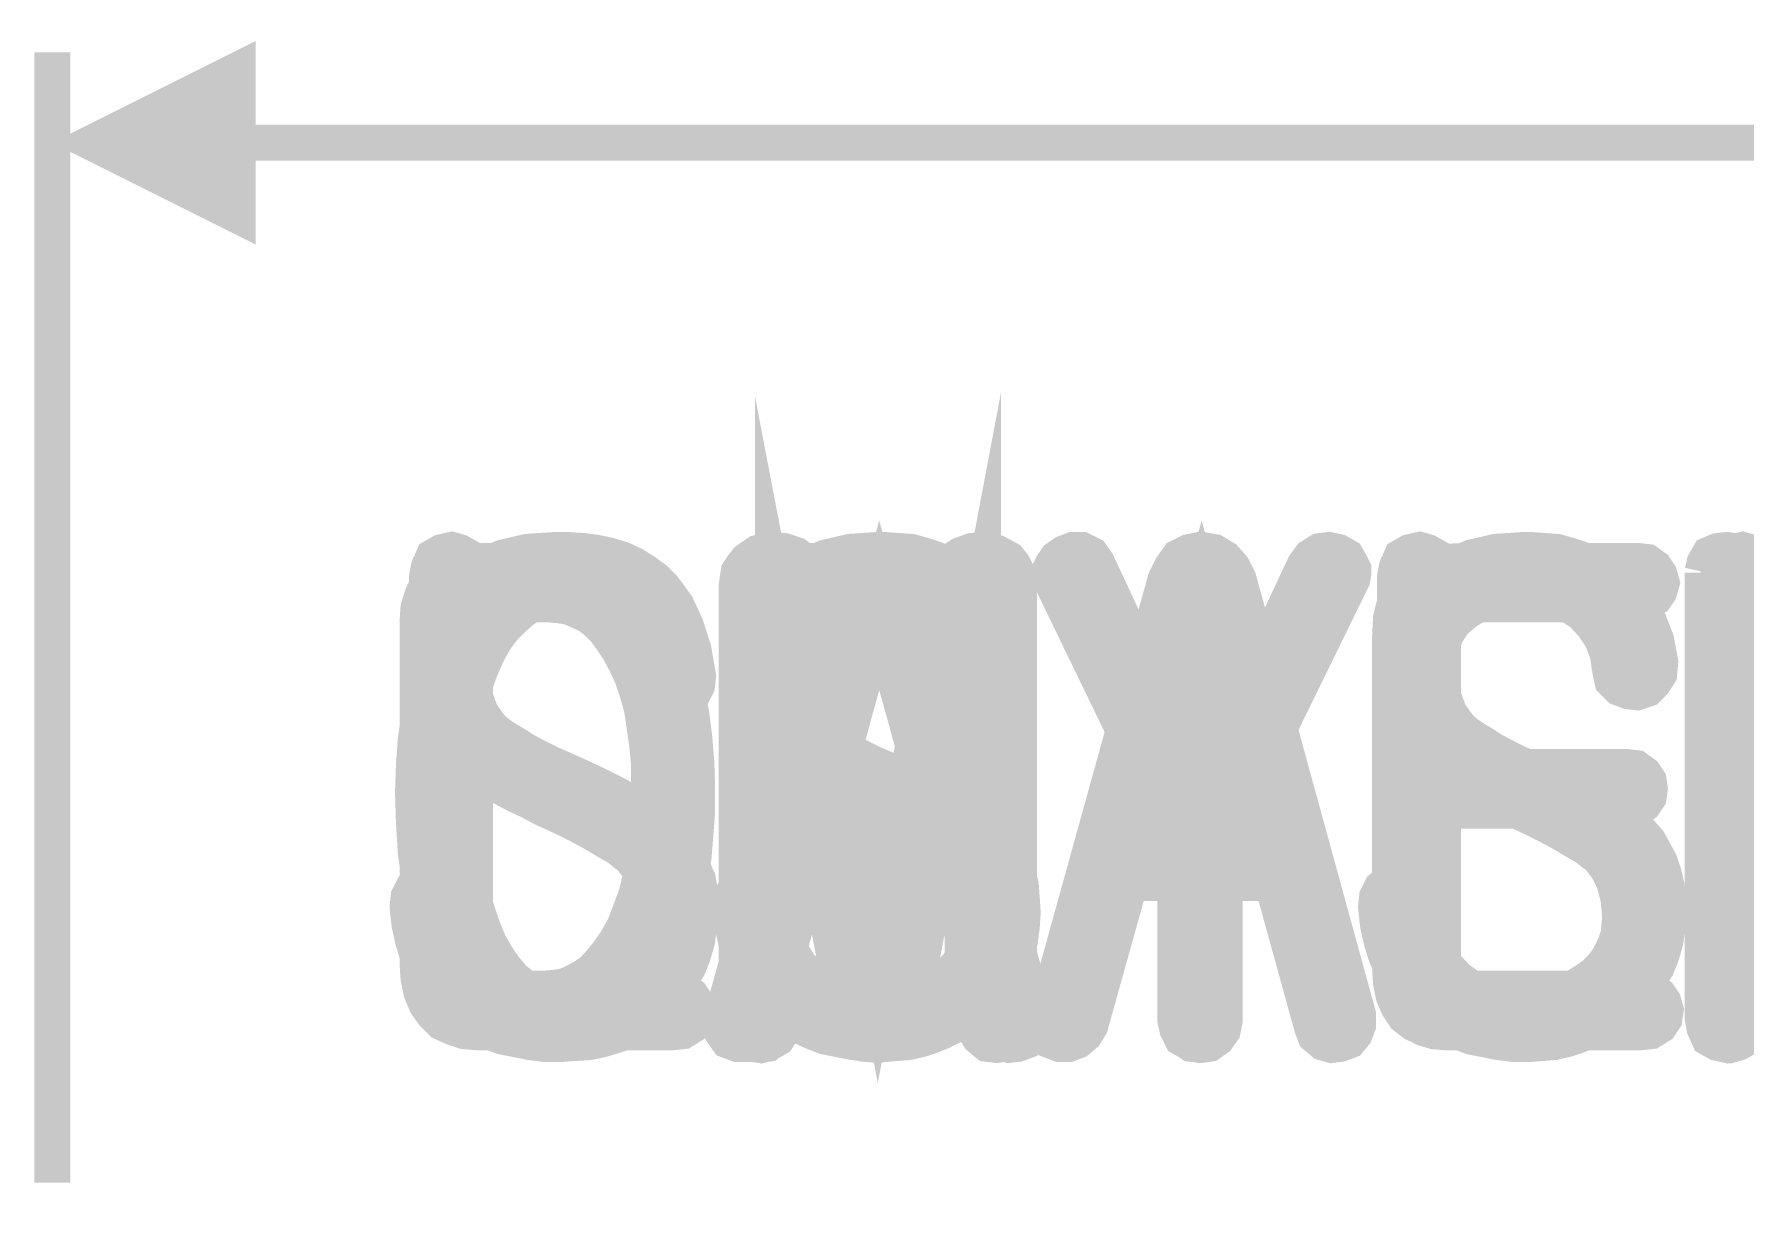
# Model space of a CAD drawing. Extents: x -5 to 108, y -42 to 54.
# Drawn here: x -0.1 to 9.51, y 47.4 to 53.95 of the extents above; entities that cross this region are included whole.
import ezdxf

# ---------------------------------------------------------------- set-up
doc = ezdxf.new("R2010")
doc.units = 0
for name, color, linetype in [('CMASK_GDO', 7, 'CONTINUOUS'), ('CSILK_GDO', 6, 'CONTINUOUS'), ('DRILL_GDO', 1, 'CONTINUOUS'), ('LAYER1_GDO', 4, 'CONTINUOUS'), ('LAYER2_GDO', 3, 'CONTINUOUS'), ('SMASK_GDO', 5, 'CONTINUOUS')]:
    doc.layers.add(name, color=color, linetype=linetype)

msp = doc.modelspace()

# ---------------------------------------------------------------- linework, layer by layer
at = {"layer": 'CMASK_GDO', "const_width": 0.254}
for points in [[(3.87096, 50.85334), (3.87096, 48.40986), (3.88112, 48.36414), (3.90144, 48.32858), (3.93192, 48.30318), (3.97256, 48.2981), (4.00812, 48.30318), (4.0386, 48.32858), (4.064, 48.36414), (4.07416, 48.40986), (4.07416, 50.57902), (4.48564, 48.43018), (4.50088, 48.36922), (4.53644, 48.32858), (4.57708, 48.30318), (4.63804, 48.2981), (4.69392, 48.30826), (4.73964, 48.32858), (4.7752, 48.36922), (4.79552, 48.43018), (5.20192, 50.57902), (5.20192, 48.40986), (5.21208, 48.36414), (5.2324, 48.32858), (5.26288, 48.30318), (5.30352, 48.2981), (5.33908, 48.30318), (5.36956, 48.32858), (5.39496, 48.36414), (5.40512, 48.40986), (5.40512, 50.85334), (5.40004, 50.89398), (5.38988, 50.92446), (5.37464, 50.95494), (5.35432, 50.98034), (5.29844, 51.01082), (5.23748, 51.02606), (5.17144, 51.02098), (5.11556, 51.00066), (5.08508, 50.98034), (5.06476, 50.95494), (5.04952, 50.92446), (5.03936, 50.89398), (4.63804, 48.75022), (4.2418, 50.89398), (4.23164, 50.92954), (4.2164, 50.95494), (4.191, 50.98034), (4.1656, 51.00066), (4.10464, 51.02098), (4.0386, 51.02606), (3.97256, 51.01082), (3.92176, 50.97526), (3.90144, 50.94986), (3.88112, 50.91938), (3.87604, 50.8889), (3.87096, 50.85334)], [(2.8956, 51.02606), (2.80416, 51.02098), (2.7178, 51.00574), (2.63652, 50.97526), (2.56032, 50.9397), (2.48412, 50.8889), (2.41808, 50.83302), (2.35204, 50.7619), (2.29108, 50.68062), (2.2352, 50.5841), (2.18948, 50.4825), (2.14884, 50.37074), (2.11328, 50.24882), (2.08788, 50.12182), (2.06756, 49.98466), (2.0574, 49.84242), (2.05232, 49.69002), (2.0574, 49.52238), (2.06756, 49.35982), (2.08788, 49.2125), (2.11328, 49.07026), (2.14884, 48.94326), (2.18948, 48.82642), (2.24028, 48.71974), (2.29616, 48.62322), (2.35204, 48.54702), (2.413, 48.48098), (2.47396, 48.4251), (2.54, 48.38446), (2.61112, 48.3489), (2.68732, 48.3235), (2.7686, 48.30826), (2.84988, 48.30318), (2.93116, 48.30826), (3.01244, 48.31334), (3.08356, 48.32858), (3.1496, 48.3489), (3.21056, 48.36922), (3.27152, 48.3997), (3.32232, 48.43526), (3.37312, 48.4759), (3.42392, 48.53178), (3.46456, 48.59274), (3.5052, 48.66386), (3.53568, 48.74514), (3.56616, 48.82642), (3.58648, 48.92294), (3.60172, 49.02454), (3.61188, 49.13122), (3.60172, 49.19218), (3.57632, 49.2379), (3.54076, 49.2633), (3.50012, 49.27346), (3.45948, 49.2633), (3.41884, 49.24298), (3.39344, 49.20742), (3.38328, 49.15662), (3.37312, 49.00422), (3.34264, 48.87722), (3.29692, 48.76038), (3.24104, 48.66386), (3.20548, 48.6283), (3.16484, 48.59274), (3.12928, 48.56226), (3.08356, 48.53686), (3.03784, 48.52162), (2.98704, 48.50638), (2.93624, 48.49622), (2.88036, 48.49622), (2.80924, 48.5013), (2.7432, 48.51654), (2.68224, 48.54194), (2.62636, 48.58258), (2.57048, 48.6283), (2.51968, 48.68926), (2.47396, 48.7553), (2.42824, 48.83658), (2.39268, 48.92294), (2.3622, 49.01438), (2.33172, 49.1109), (2.3114, 49.21758), (2.29108, 49.32426), (2.28092, 49.4411), (2.27584, 49.56302), (2.27076, 49.6951), (2.27584, 49.83226), (2.28092, 49.95926), (2.30124, 50.08118), (2.32156, 50.19294), (2.34696, 50.29962), (2.38252, 50.39614), (2.42316, 50.48758), (2.46888, 50.56886), (2.5146, 50.62982), (2.5654, 50.68062), (2.6162, 50.72634), (2.67208, 50.76698), (2.72796, 50.79746), (2.78892, 50.81778), (2.85496, 50.82794), (2.921, 50.83302), (3.00228, 50.82286), (3.0734, 50.79746), (3.14452, 50.75682), (3.21056, 50.70094), (3.27152, 50.62474), (3.31724, 50.5333), (3.3528, 50.42662), (3.37312, 50.30978), (3.38328, 50.26914), (3.40868, 50.24374), (3.44424, 50.23358), (3.49504, 50.23358), (3.54584, 50.24882), (3.5814, 50.26914), (3.59664, 50.29962), (3.60172, 50.34026), (3.57632, 50.48758), (3.53568, 50.61458), (3.48488, 50.72634), (3.41376, 50.82286), (3.36804, 50.86858), (3.31216, 50.90922), (3.25628, 50.94478), (3.19024, 50.97526), (3.1242, 50.99558), (3.05308, 51.01082), (2.97688, 51.02098), (2.8956, 51.02606)], [(6.27888, 50.87874), (5.60832, 48.46066), (5.59816, 48.43018), (5.59308, 48.3997), (5.59308, 48.3743), (5.59816, 48.35398), (5.62356, 48.31842), (5.6642, 48.30318), (5.70484, 48.30318), (5.74548, 48.31842), (5.78104, 48.3489), (5.80644, 48.38954), (6.03504, 49.20742), (6.87324, 49.20742), (7.10184, 48.37938), (7.11708, 48.33874), (7.15264, 48.30826), (7.1882, 48.2981), (7.22884, 48.30318), (7.26948, 48.31842), (7.29488, 48.3489), (7.31012, 48.38954), (7.31012, 48.43526), (6.63956, 50.87874), (6.60908, 50.9397), (6.56844, 50.98542), (6.51764, 51.0159), (6.45668, 51.02606), (6.39572, 51.0159), (6.34492, 50.9905), (6.30936, 50.9397), (6.27888, 50.87874)], [(6.08584, 49.40046), (6.45668, 50.74158), (6.82752, 49.40046), (6.08584, 49.40046)], [(8.3058, 51.02606), (8.26008, 51.02606), (8.18388, 51.02098), (8.11276, 51.0159), (8.04672, 51.00066), (7.98068, 50.98542), (7.91972, 50.96002), (7.85876, 50.93462), (7.80288, 50.89906), (7.75716, 50.85842), (7.70636, 50.8127), (7.66572, 50.7619), (7.63016, 50.70602), (7.59968, 50.64506), (7.57936, 50.5841), (7.56412, 50.51298), (7.55396, 50.44186), (7.54888, 50.36566), (7.55396, 50.29454), (7.55904, 50.2285), (7.57428, 50.16246), (7.5946, 50.1015), (7.62, 50.04562), (7.65556, 49.99482), (7.69112, 49.94402), (7.73684, 49.8983), (7.7724, 49.8729), (7.81304, 49.84242), (7.86384, 49.81194), (7.91972, 49.77638), (7.98068, 49.74082), (8.05688, 49.70018), (8.13308, 49.66462), (8.21944, 49.6189), (8.255, 49.60366), (8.34136, 49.56302), (8.41248, 49.52746), (8.47852, 49.4919), (8.53948, 49.45634), (8.59028, 49.42586), (8.636, 49.40046), (8.67156, 49.36998), (8.70204, 49.34966), (8.75792, 49.27854), (8.79856, 49.19726), (8.82396, 49.10074), (8.83412, 48.99406), (8.82904, 48.9331), (8.82396, 48.8823), (8.80364, 48.82642), (8.78332, 48.7807), (8.75792, 48.73498), (8.72236, 48.68926), (8.68172, 48.64862), (8.63092, 48.61306), (8.54964, 48.56226), (8.46836, 48.5267), (8.382, 48.5013), (8.29056, 48.49622), (8.16864, 48.50638), (8.05688, 48.5267), (7.96036, 48.56734), (7.87908, 48.62322), (7.80288, 48.7045), (7.74192, 48.8061), (7.70128, 48.92294), (7.67588, 49.06518), (7.66064, 49.11598), (7.63524, 49.15662), (7.59968, 49.17186), (7.55904, 49.17694), (7.5184, 49.1617), (7.48792, 49.1363), (7.4676, 49.09566), (7.46252, 49.04486), (7.47268, 48.95342), (7.493, 48.86198), (7.5184, 48.7807), (7.54888, 48.70958), (7.58444, 48.63846), (7.62508, 48.5775), (7.67588, 48.52162), (7.73176, 48.47082), (7.78764, 48.43018), (7.84352, 48.3997), (7.90956, 48.36922), (7.9756, 48.34382), (8.0518, 48.32858), (8.128, 48.31334), (8.20928, 48.30318), (8.30072, 48.30318), (8.36676, 48.30826), (8.4328, 48.31334), (8.49884, 48.32858), (8.5598, 48.3489), (8.62076, 48.3743), (8.68172, 48.40478), (8.74268, 48.44542), (8.79856, 48.48606), (8.85952, 48.54194), (8.91032, 48.59782), (8.95096, 48.65878), (8.9916, 48.72482), (9.017, 48.79086), (9.03732, 48.86198), (9.04748, 48.93818), (9.05256, 49.01438), (9.04748, 49.09058), (9.0424, 49.1617), (9.02716, 49.22774), (9.00684, 49.2887), (8.97636, 49.34458), (8.94588, 49.40046), (8.90524, 49.44618), (8.85952, 49.4919), (8.82396, 49.52238), (8.77824, 49.55286), (8.72236, 49.58842), (8.65632, 49.62398), (8.58012, 49.66462), (8.49884, 49.70526), (8.40232, 49.75098), (8.30072, 49.7967), (8.21944, 49.83226), (8.14832, 49.86782), (8.08228, 49.90338), (8.0264, 49.93894), (7.9756, 49.96942), (7.92988, 49.9999), (7.89432, 50.03038), (7.86892, 50.06086), (7.8232, 50.1269), (7.79272, 50.21326), (7.7724, 50.30978), (7.76732, 50.42662), (7.77748, 50.51298), (7.80796, 50.59426), (7.85368, 50.66538), (7.9248, 50.72634), (8.001, 50.77206), (8.08736, 50.80762), (8.1788, 50.82794), (8.27532, 50.83302), (8.36676, 50.82286), (8.45312, 50.80254), (8.5344, 50.76698), (8.6106, 50.71618), (8.67664, 50.64506), (8.72744, 50.56886), (8.763, 50.47742), (8.77824, 50.37582), (8.7884, 50.3301), (8.81888, 50.29962), (8.85952, 50.28438), (8.90016, 50.2793), (8.94588, 50.29454), (8.97636, 50.32502), (9.00176, 50.36566), (9.00684, 50.42154), (8.98652, 50.5333), (8.94588, 50.63998), (8.88492, 50.7365), (8.80872, 50.82794), (8.75792, 50.87366), (8.70204, 50.9143), (8.64108, 50.94986), (8.58012, 50.97526), (8.51916, 50.99558), (8.44804, 51.0159), (8.37692, 51.02098), (8.3058, 51.02606)], [(10.60196, 50.97526), (9.51484, 49.62906), (9.51484, 50.92446), (9.50468, 50.9651), (9.47928, 51.00066), (9.44372, 51.02098), (9.40816, 51.02606), (9.36244, 51.02098), (9.32688, 51.00574), (9.30656, 50.97018), (9.2964, 50.92446)], [(9.2964, 50.92446), (9.2964, 48.43018), (9.30656, 48.3743), (9.32688, 48.32858), (9.36244, 48.30826), (9.40816, 48.2981), (9.44372, 48.30826), (9.47928, 48.33366), (9.50468, 48.37938), (9.51484, 48.43526), (9.51484, 49.31918), (9.89584, 49.79162)]]:
    msp.add_lwpolyline(points, dxfattribs=at)
at = {"layer": 'CSILK_GDO'}
for points, const_width in [([(0, 47.498), (0, 53.848)], 0.2032), ([(0.5715, 53.34), (16.47698, 53.34)], 0.2032), ([(2.8956, 51.02606), (2.80416, 51.02098), (2.7178, 51.00574), (2.63652, 50.97526), (2.56032, 50.9397), (2.48412, 50.8889), (2.41808, 50.83302), (2.35204, 50.7619), (2.29108, 50.68062), (2.2352, 50.5841), (2.18948, 50.4825), (2.14884, 50.37074), (2.11328, 50.24882), (2.08788, 50.12182), (2.06756, 49.98466), (2.0574, 49.84242), (2.05232, 49.69002), (2.0574, 49.52238), (2.06756, 49.35982), (2.08788, 49.2125), (2.11328, 49.07026), (2.14884, 48.94326), (2.18948, 48.82642), (2.24028, 48.71974), (2.29616, 48.62322), (2.35204, 48.54702), (2.413, 48.48098), (2.47396, 48.4251), (2.54, 48.38446), (2.61112, 48.3489), (2.68732, 48.3235), (2.7686, 48.30826), (2.84988, 48.30318), (2.93116, 48.30826), (3.01244, 48.31334), (3.08356, 48.32858), (3.1496, 48.3489), (3.21056, 48.36922), (3.27152, 48.3997), (3.32232, 48.43526), (3.37312, 48.4759), (3.42392, 48.53178), (3.46456, 48.59274), (3.5052, 48.66386), (3.53568, 48.74514), (3.56616, 48.82642), (3.58648, 48.92294), (3.60172, 49.02454), (3.61188, 49.13122), (3.60172, 49.19218), (3.57632, 49.2379), (3.54076, 49.2633), (3.50012, 49.27346), (3.45948, 49.2633), (3.41884, 49.24298), (3.39344, 49.20742), (3.38328, 49.15662), (3.37312, 49.00422), (3.34264, 48.87722), (3.29692, 48.76038), (3.24104, 48.66386), (3.20548, 48.6283), (3.16484, 48.59274), (3.12928, 48.56226), (3.08356, 48.53686), (3.03784, 48.52162), (2.98704, 48.50638), (2.93624, 48.49622), (2.88036, 48.49622), (2.80924, 48.5013), (2.7432, 48.51654), (2.68224, 48.54194), (2.62636, 48.58258), (2.57048, 48.6283), (2.51968, 48.68926), (2.47396, 48.7553), (2.42824, 48.83658), (2.39268, 48.92294), (2.3622, 49.01438), (2.33172, 49.1109), (2.3114, 49.21758), (2.29108, 49.32426), (2.28092, 49.4411), (2.27584, 49.56302), (2.27076, 49.6951), (2.27584, 49.83226), (2.28092, 49.95926), (2.30124, 50.08118), (2.32156, 50.19294), (2.34696, 50.29962), (2.38252, 50.39614), (2.42316, 50.48758), (2.46888, 50.56886), (2.5146, 50.62982), (2.5654, 50.68062), (2.6162, 50.72634), (2.67208, 50.76698), (2.72796, 50.79746), (2.78892, 50.81778), (2.85496, 50.82794), (2.921, 50.83302), (3.00228, 50.82286), (3.0734, 50.79746), (3.14452, 50.75682), (3.21056, 50.70094), (3.27152, 50.62474), (3.31724, 50.5333), (3.3528, 50.42662), (3.37312, 50.30978), (3.38328, 50.26914), (3.40868, 50.24374), (3.44424, 50.23358), (3.49504, 50.23358), (3.54584, 50.24882), (3.5814, 50.26914), (3.59664, 50.29962), (3.60172, 50.34026), (3.57632, 50.48758), (3.53568, 50.61458), (3.48488, 50.72634), (3.41376, 50.82286), (3.36804, 50.86858), (3.31216, 50.90922), (3.25628, 50.94478), (3.19024, 50.97526), (3.1242, 50.99558), (3.05308, 51.01082), (2.97688, 51.02098), (2.8956, 51.02606)], 0.254), ([(4.67868, 51.02606), (4.63296, 51.02606), (4.55676, 51.02098), (4.48564, 51.0159), (4.4196, 51.00066), (4.35356, 50.98542), (4.2926, 50.96002), (4.23164, 50.93462), (4.17576, 50.89906), (4.13004, 50.85842), (4.07924, 50.8127), (4.0386, 50.7619), (4.00304, 50.70602), (3.97256, 50.64506), (3.95224, 50.5841), (3.937, 50.51298), (3.92684, 50.44186), (3.92176, 50.36566), (3.92684, 50.29454), (3.93192, 50.2285), (3.94716, 50.16246), (3.96748, 50.1015), (3.99288, 50.04562), (4.02844, 49.99482), (4.064, 49.94402), (4.10972, 49.8983), (4.14528, 49.8729), (4.18592, 49.84242), (4.23672, 49.81194), (4.2926, 49.77638), (4.35356, 49.74082), (4.42976, 49.70018), (4.50596, 49.66462), (4.59232, 49.6189), (4.62788, 49.60366), (4.71424, 49.56302), (4.78536, 49.52746), (4.8514, 49.4919), (4.91236, 49.45634), (4.96316, 49.42586), (5.00888, 49.40046), (5.04444, 49.36998), (5.07492, 49.34966), (5.1308, 49.27854), (5.17144, 49.19726), (5.19684, 49.10074), (5.207, 48.99406), (5.20192, 48.9331), (5.19684, 48.8823), (5.17652, 48.82642), (5.1562, 48.7807), (5.1308, 48.73498), (5.09524, 48.68926), (5.0546, 48.64862), (5.0038, 48.61306), (4.92252, 48.56226), (4.84124, 48.5267), (4.75488, 48.5013), (4.66344, 48.49622), (4.54152, 48.50638), (4.42976, 48.5267), (4.33324, 48.56734), (4.25196, 48.62322), (4.17576, 48.7045), (4.1148, 48.8061), (4.07416, 48.92294), (4.04876, 49.06518), (4.03352, 49.11598), (4.00812, 49.15662), (3.97256, 49.17186), (3.93192, 49.17694), (3.89128, 49.1617), (3.8608, 49.1363), (3.84048, 49.09566), (3.8354, 49.04486), (3.84556, 48.95342), (3.86588, 48.86198), (3.89128, 48.7807), (3.92176, 48.70958), (3.95732, 48.63846), (3.99796, 48.5775), (4.04876, 48.52162), (4.10464, 48.47082), (4.16052, 48.43018), (4.2164, 48.3997), (4.28244, 48.36922), (4.34848, 48.34382), (4.42468, 48.32858), (4.50088, 48.31334), (4.58216, 48.30318), (4.6736, 48.30318), (4.73964, 48.30826), (4.80568, 48.31334), (4.87172, 48.32858), (4.93268, 48.3489), (4.99364, 48.3743), (5.0546, 48.40478), (5.11556, 48.44542), (5.17144, 48.48606), (5.2324, 48.54194), (5.2832, 48.59782), (5.32384, 48.65878), (5.36448, 48.72482), (5.38988, 48.79086), (5.4102, 48.86198), (5.42036, 48.93818), (5.42544, 49.01438), (5.42036, 49.09058), (5.41528, 49.1617), (5.40004, 49.22774), (5.37972, 49.2887), (5.34924, 49.34458), (5.31876, 49.40046), (5.27812, 49.44618), (5.2324, 49.4919), (5.19684, 49.52238), (5.15112, 49.55286), (5.09524, 49.58842), (5.0292, 49.62398), (4.953, 49.66462), (4.87172, 49.70526), (4.7752, 49.75098), (4.6736, 49.7967), (4.59232, 49.83226), (4.5212, 49.86782), (4.45516, 49.90338), (4.39928, 49.93894), (4.34848, 49.96942), (4.30276, 49.9999), (4.2672, 50.03038), (4.2418, 50.06086), (4.19608, 50.1269), (4.1656, 50.21326), (4.14528, 50.30978), (4.1402, 50.42662), (4.15036, 50.51298), (4.18084, 50.59426), (4.22656, 50.66538), (4.29768, 50.72634), (4.37388, 50.77206), (4.46024, 50.80762), (4.55168, 50.82794), (4.6482, 50.83302), (4.73964, 50.82286), (4.826, 50.80254), (4.90728, 50.76698), (4.98348, 50.71618), (5.04952, 50.64506), (5.10032, 50.56886), (5.13588, 50.47742), (5.15112, 50.37582), (5.16128, 50.3301), (5.19176, 50.29962), (5.2324, 50.28438), (5.27304, 50.2793), (5.31876, 50.29454), (5.34924, 50.32502), (5.37464, 50.36566), (5.37972, 50.42154), (5.3594, 50.5333), (5.31876, 50.63998), (5.2578, 50.7365), (5.1816, 50.82794), (5.1308, 50.87366), (5.07492, 50.9143), (5.01396, 50.94986), (4.953, 50.97526), (4.89204, 50.99558), (4.82092, 51.0159), (4.7498, 51.02098), (4.67868, 51.02606)], 0.254), ([(6.33476, 50.89906), (6.33476, 48.41494), (6.34492, 48.36922), (6.36524, 48.32858), (6.4008, 48.30826), (6.44652, 48.2981), (6.48208, 48.30318), (6.51764, 48.32858), (6.54304, 48.36414), (6.5532, 48.41494), (6.5532, 50.90922), (6.54304, 50.96002), (6.51764, 50.99558), (6.48208, 51.02098), (6.44652, 51.02606), (6.4008, 51.0159), (6.36524, 50.99558), (6.34492, 50.94986), (6.33476, 50.89906)], 0.254), ([(7.5692, 50.89906), (7.5692, 48.67402), (7.57428, 48.6029), (7.58444, 48.54194), (7.60476, 48.49114), (7.63524, 48.44542), (7.6708, 48.41494), (7.71652, 48.38954), (7.76732, 48.3743), (7.8232, 48.36922), (8.92556, 48.36922), (8.97128, 48.3743), (9.01192, 48.3997), (9.03224, 48.43018), (9.03732, 48.46574), (9.02716, 48.5013), (9.00684, 48.53178), (8.97128, 48.55718), (8.92048, 48.56226), (7.8994, 48.56226), (7.86892, 48.56226), (7.84352, 48.56734), (7.8232, 48.5775), (7.80796, 48.58766), (7.7978, 48.6029), (7.79272, 48.62322), (7.78764, 48.64862), (7.78764, 48.6791), (7.78764, 50.89906), (7.77748, 50.94986), (7.75208, 50.99558), (7.71652, 51.0159), (7.68096, 51.02606), (7.63524, 51.0159), (7.59968, 50.99558), (7.57936, 50.94986), (7.5692, 50.89906)], 0.254), ([(10.60196, 50.97526), (9.51484, 49.62906), (9.51484, 50.92446), (9.50468, 50.9651), (9.47928, 51.00066), (9.44372, 51.02098), (9.40816, 51.02606), (9.36244, 51.02098), (9.32688, 51.00574), (9.30656, 50.97018), (9.2964, 50.92446)], 0.254), ([(9.2964, 50.92446), (9.2964, 48.43018), (9.30656, 48.3743), (9.32688, 48.32858), (9.36244, 48.30826), (9.40816, 48.2981), (9.44372, 48.30826), (9.47928, 48.33366), (9.50468, 48.37938), (9.51484, 48.43526), (9.51484, 49.31918), (9.89584, 49.79162)], 0.254)]:
    msp.add_lwpolyline(points, dxfattribs=dict(at, const_width=const_width))
for points in [[(0.00003, 53.34), (1.143, 53.91146), (1.14298, 53.34), (1.143, 53.91146)], [(1.14297, 52.76852), (0.00003, 53.34), (1.14297, 52.76852), (1.14298, 53.34)]]:
    msp.add_solid(points, dxfattribs=at)
at = {"layer": 'DRILL_GDO', "const_width": 0.254}
for points in [[(6.33476, 50.89906), (6.33476, 48.41494), (6.34492, 48.36922), (6.36524, 48.32858), (6.4008, 48.30826), (6.44652, 48.2981), (6.48208, 48.30318), (6.51764, 48.32858), (6.54304, 48.36414), (6.5532, 48.41494), (6.5532, 50.90922), (6.54304, 50.96002), (6.51764, 50.99558), (6.48208, 51.02098), (6.44652, 51.02606), (6.4008, 51.0159), (6.36524, 50.99558), (6.34492, 50.94986), (6.33476, 50.89906)], [(7.5692, 50.89906), (7.5692, 48.67402), (7.57428, 48.6029), (7.58444, 48.54194), (7.60476, 48.49114), (7.63524, 48.44542), (7.6708, 48.41494), (7.71652, 48.38954), (7.76732, 48.3743), (7.8232, 48.36922), (8.92556, 48.36922), (8.97128, 48.3743), (9.01192, 48.3997), (9.03224, 48.43018), (9.03732, 48.46574), (9.02716, 48.5013), (9.00684, 48.53178), (8.97128, 48.55718), (8.92048, 48.56226), (7.8994, 48.56226), (7.86892, 48.56226), (7.84352, 48.56734), (7.8232, 48.5775), (7.80796, 48.58766), (7.7978, 48.6029), (7.79272, 48.62322), (7.78764, 48.64862), (7.78764, 48.6791), (7.78764, 50.89906), (7.77748, 50.94986), (7.75208, 50.99558), (7.71652, 51.0159), (7.68096, 51.02606), (7.63524, 51.0159), (7.59968, 50.99558), (7.57936, 50.94986), (7.5692, 50.89906)], [(9.65708, 48.56734), (9.63676, 48.5775), (9.62152, 48.58766), (9.61136, 48.6029), (9.60628, 48.62322), (9.6012, 48.64862), (9.6012, 48.6791), (9.6012, 50.89906), (9.59104, 50.94986), (9.56564, 50.99558), (9.53008, 51.0159), (9.49452, 51.02606), (9.4488, 51.0159), (9.41324, 50.99558), (9.39292, 50.94986), (9.38276, 50.89906)], [(2.78384, 50.9651), (2.4384, 50.9651), (2.35712, 50.96002), (2.286, 50.94478), (2.21996, 50.91938), (2.16916, 50.8889), (2.12852, 50.84318), (2.10312, 50.7873), (2.0828, 50.72126), (2.07772, 50.64506), (2.07772, 48.73498), (2.0828, 48.6537), (2.09804, 48.5775), (2.12344, 48.51654), (2.159, 48.46574), (2.20472, 48.42002), (2.2606, 48.39462), (2.32156, 48.3743), (2.39776, 48.36922), (2.78892, 48.36922), (2.8956, 48.3743), (2.9972, 48.39462), (3.08356, 48.43018), (3.16992, 48.4759), (3.24612, 48.53686), (3.31724, 48.61306), (3.3782, 48.69942), (3.43408, 48.80102), (3.46964, 48.89246), (3.5052, 48.98898), (3.5306, 49.09566), (3.556, 49.20742), (3.57632, 49.32426), (3.58648, 49.45126), (3.59664, 49.58334), (3.59664, 49.72558), (3.59156, 49.86274), (3.5814, 49.98974), (3.56616, 50.11166), (3.54584, 50.2285), (3.51536, 50.33518), (3.47472, 50.43678), (3.43408, 50.5333), (3.38328, 50.61966), (3.3274, 50.70094), (3.26136, 50.77206), (3.19532, 50.82794), (3.1242, 50.87874), (3.048, 50.9143), (2.96164, 50.94478), (2.87528, 50.96002), (2.78384, 50.9651)], [(4.63296, 50.9651), (4.27228, 50.9651), (4.17068, 50.96002), (4.08432, 50.94478), (4.0132, 50.9143), (3.9624, 50.87874), (3.92176, 50.82794), (3.89128, 50.7619), (3.87604, 50.69078), (3.87096, 50.59934), (3.87096, 48.42002), (3.88112, 48.36922), (3.90144, 48.32858), (3.937, 48.30826), (3.98272, 48.2981), (4.01828, 48.30826), (4.05384, 48.32858), (4.07924, 48.36922), (4.0894, 48.42002), (4.0894, 49.5427), (4.81076, 49.5427), (4.86664, 49.53762), (4.91744, 49.52238), (4.97332, 49.49698), (5.02412, 49.46142), (5.07492, 49.41062), (5.11048, 49.35474), (5.13588, 49.29378), (5.14096, 49.22774), (5.13588, 49.07534), (5.13588, 48.95342), (5.14096, 48.84674), (5.14096, 48.76038), (5.14604, 48.68926), (5.1562, 48.59274), (5.16636, 48.50638), (5.1816, 48.43526), (5.20192, 48.3743), (5.22732, 48.33366), (5.26288, 48.30826), (5.3086, 48.30318), (5.35432, 48.30826), (5.38988, 48.32858), (5.41528, 48.36414), (5.42544, 48.38954), (5.42544, 48.41494), (5.42544, 48.44034), (5.41528, 48.46574), (5.40004, 48.5267), (5.3848, 48.59782), (5.37464, 48.68418), (5.36448, 48.78578), (5.36448, 48.8569), (5.3594, 48.93818), (5.3594, 49.03978), (5.3594, 49.15662), (5.35432, 49.26838), (5.334, 49.3649), (5.29844, 49.45126), (5.25272, 49.52746), (5.207, 49.57318), (5.1562, 49.60874), (5.10032, 49.63414), (5.03936, 49.65446), (5.11556, 49.6951), (5.1816, 49.7459), (5.23748, 49.80178), (5.2832, 49.86274), (5.32384, 49.94402), (5.34924, 50.04054), (5.36956, 50.14722), (5.37464, 50.26914), (5.36956, 50.3555), (5.3594, 50.44186), (5.33908, 50.51806), (5.31368, 50.59426), (5.27812, 50.6603), (5.2324, 50.72126), (5.1816, 50.77206), (5.12064, 50.82286), (5.01904, 50.88382), (4.9022, 50.92954), (4.7752, 50.95494), (4.63296, 50.9651)], [(9.38276, 50.89906), (9.38276, 48.67402), (9.38784, 48.6029), (9.398, 48.54194), (9.41832, 48.49114), (9.4488, 48.44542), (9.48436, 48.41494), (9.53008, 48.38954), (9.58088, 48.3743), (9.63676, 48.36922), (10.73912, 48.36922)], [(2.7686, 48.56226), (2.45872, 48.56226), (2.41808, 48.56226), (2.3876, 48.57242), (2.3622, 48.58766), (2.3368, 48.60798), (2.32156, 48.63338), (2.30632, 48.65878), (2.30124, 48.69434), (2.29616, 48.7299), (2.29616, 50.61458), (2.30124, 50.65014), (2.30632, 50.68062), (2.32156, 50.70602), (2.3368, 50.73142), (2.3622, 50.74666), (2.3876, 50.7619), (2.42316, 50.76698), (2.45872, 50.77206), (2.794, 50.77206), (2.85496, 50.76698), (2.91592, 50.75682), (2.9718, 50.73142), (3.02768, 50.70602), (3.07848, 50.66538), (3.1242, 50.61966), (3.16484, 50.56378), (3.20548, 50.50282), (3.24612, 50.42662), (3.28168, 50.35042), (3.31216, 50.25898), (3.33756, 50.16754), (3.3528, 50.06594), (3.36804, 49.95926), (3.3782, 49.8475), (3.3782, 49.72558), (3.37312, 49.58842), (3.36804, 49.45634), (3.3528, 49.33442), (3.33248, 49.21758), (3.30708, 49.1109), (3.27152, 49.01438), (3.23596, 48.92294), (3.19024, 48.84166), (3.14452, 48.77562), (3.0988, 48.71974), (3.05308, 48.66894), (3.00228, 48.63338), (2.9464, 48.6029), (2.89052, 48.5775), (2.82956, 48.56734), (2.7686, 48.56226)], [(4.7244, 49.73574), (4.0894, 49.73574), (4.0894, 50.62474), (4.0894, 50.6603), (4.09956, 50.69078), (4.10972, 50.71618), (4.12496, 50.7365), (4.15036, 50.75174), (4.18084, 50.7619), (4.2164, 50.76698), (4.26212, 50.77206), (4.7244, 50.77206), (4.81584, 50.7619), (4.89712, 50.73142), (4.96824, 50.68062), (5.03428, 50.6095), (5.09016, 50.52822), (5.12572, 50.44186), (5.15112, 50.35042), (5.1562, 50.2539), (5.15112, 50.1523), (5.12572, 50.06086), (5.09016, 49.97958), (5.03428, 49.8983), (5.0038, 49.85766), (4.96824, 49.82718), (4.93268, 49.7967), (4.89712, 49.77638), (4.85648, 49.75606), (4.81584, 49.7459), (4.77012, 49.73574), (4.7244, 49.73574)]]:
    msp.add_lwpolyline(points, dxfattribs=at)
at = {"layer": 'LAYER1_GDO', "const_width": 0.254}
for points in [[(2.13106, 50.89906), (2.13106, 48.67402), (2.13614, 48.6029), (2.1463, 48.54194), (2.16662, 48.49114), (2.1971, 48.44542), (2.23266, 48.41494), (2.27838, 48.38954), (2.32918, 48.3743), (2.38506, 48.36922), (3.48742, 48.36922), (3.53314, 48.3743), (3.57378, 48.3997), (3.5941, 48.43018), (3.59918, 48.46574), (3.58902, 48.5013), (3.5687, 48.53178), (3.53314, 48.55718), (3.48234, 48.56226), (2.46126, 48.56226), (2.43078, 48.56226), (2.40538, 48.56734), (2.38506, 48.5775), (2.36982, 48.58766), (2.35966, 48.6029), (2.35458, 48.62322), (2.3495, 48.64862), (2.3495, 48.6791), (2.3495, 50.89906), (2.33934, 50.94986), (2.31394, 50.99558), (2.27838, 51.0159), (2.24282, 51.02606), (2.1971, 51.0159), (2.16154, 50.99558), (2.14122, 50.94986), (2.13106, 50.89906)], [(4.46786, 50.87874), (3.7973, 48.46066), (3.78714, 48.43018), (3.78206, 48.3997), (3.78206, 48.3743), (3.78714, 48.35398), (3.81254, 48.31842), (3.85318, 48.30318), (3.89382, 48.30318), (3.93446, 48.31842), (3.97002, 48.3489), (3.99542, 48.38954), (4.22402, 49.20742), (5.06222, 49.20742), (5.29082, 48.37938), (5.30606, 48.33874), (5.34162, 48.30826), (5.37718, 48.2981), (5.41782, 48.30318), (5.45846, 48.31842), (5.48386, 48.3489), (5.4991, 48.38954), (5.4991, 48.43526), (4.82854, 50.87874), (4.79806, 50.9397), (4.75742, 50.98542), (4.70662, 51.0159), (4.64566, 51.02606), (4.5847, 51.0159), (4.5339, 50.9905), (4.49834, 50.9397), (4.46786, 50.87874)], [(4.27482, 49.40046), (4.64566, 50.74158), (5.0165, 49.40046), (4.27482, 49.40046)], [(5.64642, 50.86858), (6.34238, 49.43094), (6.34238, 48.41494), (6.35254, 48.36414), (6.37286, 48.32858), (6.40842, 48.30318), (6.45414, 48.2981), (6.4897, 48.30318), (6.52526, 48.32858), (6.55066, 48.36414), (6.56082, 48.41494), (6.56082, 49.43094), (7.26694, 50.87366), (7.2771, 50.89398), (7.28218, 50.91938), (7.28218, 50.9397), (7.27202, 50.96002), (7.2517, 50.99558), (7.21614, 51.0159), (7.17042, 51.02606), (7.12978, 51.02098), (7.08914, 50.99558), (7.05866, 50.95494), (6.45414, 49.66462), (5.84454, 50.97018), (5.81914, 51.00574), (5.7785, 51.02606), (5.73786, 51.02606), (5.69722, 51.01082), (5.66166, 50.98542), (5.64134, 50.95494), (5.63118, 50.93462), (5.63118, 50.90922), (5.63626, 50.8889), (5.64642, 50.86858)], [(8.9027, 50.9651), (7.9375, 50.9651), (7.84098, 50.96002), (7.7597, 50.9397), (7.68858, 50.9143), (7.63778, 50.87366), (7.59714, 50.81778), (7.56666, 50.74666), (7.54634, 50.66538), (7.54126, 50.56378), (7.54126, 48.70958), (7.54634, 48.62322), (7.56158, 48.5521), (7.58698, 48.49622), (7.61746, 48.4505), (7.66318, 48.41494), (7.72414, 48.38954), (7.80034, 48.3743), (7.89178, 48.36922), (8.9027, 48.36922), (8.9535, 48.3743), (8.99414, 48.3997), (9.01446, 48.43018), (9.01954, 48.46574), (9.01446, 48.5013), (8.99414, 48.53178), (8.9535, 48.55718), (8.9027, 48.56226), (7.90194, 48.56226), (7.84098, 48.57242), (7.80034, 48.6029), (7.76986, 48.64354), (7.7597, 48.70958), (7.7597, 49.61382), (8.84174, 49.61382), (8.88746, 49.6189), (8.92302, 49.6443), (8.94334, 49.67478), (8.94842, 49.71034), (8.94334, 49.7459), (8.92302, 49.77638), (8.88746, 49.80178), (8.84174, 49.80686), (7.7597, 49.80686), (7.7597, 50.62474), (7.76986, 50.68062), (7.79526, 50.73142), (7.82066, 50.74666), (7.84606, 50.7619), (7.87654, 50.76698), (7.9121, 50.77206), (8.9027, 50.77206), (8.94842, 50.77714), (8.98398, 50.80254), (9.0043, 50.83302), (9.01446, 50.86858), (9.0043, 50.90414), (8.98398, 50.93462), (8.94842, 50.96002), (8.9027, 50.9651)], [(9.7155, 50.9651), (9.6139, 50.96002), (9.52754, 50.94478), (9.45642, 50.9143), (9.40562, 50.87874), (9.36498, 50.82794), (9.3345, 50.7619), (9.31926, 50.69078), (9.31418, 50.59934), (9.31418, 48.42002), (9.32434, 48.36922), (9.34466, 48.32858), (9.38022, 48.30826), (9.42594, 48.2981), (9.4615, 48.30826), (9.49706, 48.32858), (9.52246, 48.36922), (9.53262, 48.42002), (9.53262, 49.5427), (10.25398, 49.5427)], [(10.16762, 49.73574), (9.53262, 49.73574), (9.53262, 50.62474), (9.53262, 50.6603), (9.54278, 50.69078), (9.55294, 50.71618), (9.56818, 50.7365), (9.59358, 50.75174), (9.62406, 50.7619), (9.65962, 50.76698)]]:
    msp.add_lwpolyline(points, dxfattribs=at)
at = {"layer": 'LAYER2_GDO', "const_width": 0.254}
for points in [[(2.13106, 50.89906), (2.13106, 48.67402), (2.13614, 48.6029), (2.1463, 48.54194), (2.16662, 48.49114), (2.1971, 48.44542), (2.23266, 48.41494), (2.27838, 48.38954), (2.32918, 48.3743), (2.38506, 48.36922), (3.48742, 48.36922), (3.53314, 48.3743), (3.57378, 48.3997), (3.5941, 48.43018), (3.59918, 48.46574), (3.58902, 48.5013), (3.5687, 48.53178), (3.53314, 48.55718), (3.48234, 48.56226), (2.46126, 48.56226), (2.43078, 48.56226), (2.40538, 48.56734), (2.38506, 48.5775), (2.36982, 48.58766), (2.35966, 48.6029), (2.35458, 48.62322), (2.3495, 48.64862), (2.3495, 48.6791), (2.3495, 50.89906), (2.33934, 50.94986), (2.31394, 50.99558), (2.27838, 51.0159), (2.24282, 51.02606), (2.1971, 51.0159), (2.16154, 50.99558), (2.14122, 50.94986), (2.13106, 50.89906)], [(4.46786, 50.87874), (3.7973, 48.46066), (3.78714, 48.43018), (3.78206, 48.3997), (3.78206, 48.3743), (3.78714, 48.35398), (3.81254, 48.31842), (3.85318, 48.30318), (3.89382, 48.30318), (3.93446, 48.31842), (3.97002, 48.3489), (3.99542, 48.38954), (4.22402, 49.20742), (5.06222, 49.20742), (5.29082, 48.37938), (5.30606, 48.33874), (5.34162, 48.30826), (5.37718, 48.2981), (5.41782, 48.30318), (5.45846, 48.31842), (5.48386, 48.3489), (5.4991, 48.38954), (5.4991, 48.43526), (4.82854, 50.87874), (4.79806, 50.9397), (4.75742, 50.98542), (4.70662, 51.0159), (4.64566, 51.02606), (4.5847, 51.0159), (4.5339, 50.9905), (4.49834, 50.9397), (4.46786, 50.87874)], [(4.27482, 49.40046), (4.64566, 50.74158), (5.0165, 49.40046), (4.27482, 49.40046)], [(5.64642, 50.86858), (6.34238, 49.43094), (6.34238, 48.41494), (6.35254, 48.36414), (6.37286, 48.32858), (6.40842, 48.30318), (6.45414, 48.2981), (6.4897, 48.30318), (6.52526, 48.32858), (6.55066, 48.36414), (6.56082, 48.41494), (6.56082, 49.43094), (7.26694, 50.87366), (7.2771, 50.89398), (7.28218, 50.91938), (7.28218, 50.9397), (7.27202, 50.96002), (7.2517, 50.99558), (7.21614, 51.0159), (7.17042, 51.02606), (7.12978, 51.02098), (7.08914, 50.99558), (7.05866, 50.95494), (6.45414, 49.66462), (5.84454, 50.97018), (5.81914, 51.00574), (5.7785, 51.02606), (5.73786, 51.02606), (5.69722, 51.01082), (5.66166, 50.98542), (5.64134, 50.95494), (5.63118, 50.93462), (5.63118, 50.90922), (5.63626, 50.8889), (5.64642, 50.86858)], [(8.9027, 50.9651), (7.9375, 50.9651), (7.84098, 50.96002), (7.7597, 50.9397), (7.68858, 50.9143), (7.63778, 50.87366), (7.59714, 50.81778), (7.56666, 50.74666), (7.54634, 50.66538), (7.54126, 50.56378), (7.54126, 48.70958), (7.54634, 48.62322), (7.56158, 48.5521), (7.58698, 48.49622), (7.61746, 48.4505), (7.66318, 48.41494), (7.72414, 48.38954), (7.80034, 48.3743), (7.89178, 48.36922), (8.9027, 48.36922), (8.9535, 48.3743), (8.99414, 48.3997), (9.01446, 48.43018), (9.01954, 48.46574), (9.01446, 48.5013), (8.99414, 48.53178), (8.9535, 48.55718), (8.9027, 48.56226), (7.90194, 48.56226), (7.84098, 48.57242), (7.80034, 48.6029), (7.76986, 48.64354), (7.7597, 48.70958), (7.7597, 49.61382), (8.84174, 49.61382), (8.88746, 49.6189), (8.92302, 49.6443), (8.94334, 49.67478), (8.94842, 49.71034), (8.94334, 49.7459), (8.92302, 49.77638), (8.88746, 49.80178), (8.84174, 49.80686), (7.7597, 49.80686), (7.7597, 50.62474), (7.76986, 50.68062), (7.79526, 50.73142), (7.82066, 50.74666), (7.84606, 50.7619), (7.87654, 50.76698), (7.9121, 50.77206), (8.9027, 50.77206), (8.94842, 50.77714), (8.98398, 50.80254), (9.0043, 50.83302), (9.01446, 50.86858), (9.0043, 50.90414), (8.98398, 50.93462), (8.94842, 50.96002), (8.9027, 50.9651)], [(9.7155, 50.9651), (9.6139, 50.96002), (9.52754, 50.94478), (9.45642, 50.9143), (9.40562, 50.87874), (9.36498, 50.82794), (9.3345, 50.7619), (9.31926, 50.69078), (9.31418, 50.59934), (9.31418, 48.42002), (9.32434, 48.36922), (9.34466, 48.32858), (9.38022, 48.30826), (9.42594, 48.2981), (9.4615, 48.30826), (9.49706, 48.32858), (9.52246, 48.36922), (9.53262, 48.42002), (9.53262, 49.5427), (10.25398, 49.5427)], [(10.16762, 49.73574), (9.53262, 49.73574), (9.53262, 50.62474), (9.53262, 50.6603), (9.54278, 50.69078), (9.55294, 50.71618), (9.56818, 50.7365), (9.59358, 50.75174), (9.62406, 50.7619), (9.65962, 50.76698)]]:
    msp.add_lwpolyline(points, dxfattribs=at)
at = {"layer": 'SMASK_GDO', "const_width": 0.254}
for points in [[(3.87096, 50.85334), (3.87096, 48.40986), (3.88112, 48.36414), (3.90144, 48.32858), (3.93192, 48.30318), (3.97256, 48.2981), (4.00812, 48.30318), (4.0386, 48.32858), (4.064, 48.36414), (4.07416, 48.40986), (4.07416, 50.57902), (4.48564, 48.43018), (4.50088, 48.36922), (4.53644, 48.32858), (4.57708, 48.30318), (4.63804, 48.2981), (4.69392, 48.30826), (4.73964, 48.32858), (4.7752, 48.36922), (4.79552, 48.43018), (5.20192, 50.57902), (5.20192, 48.40986), (5.21208, 48.36414), (5.2324, 48.32858), (5.26288, 48.30318), (5.30352, 48.2981), (5.33908, 48.30318), (5.36956, 48.32858), (5.39496, 48.36414), (5.40512, 48.40986), (5.40512, 50.85334), (5.40004, 50.89398), (5.38988, 50.92446), (5.37464, 50.95494), (5.35432, 50.98034), (5.29844, 51.01082), (5.23748, 51.02606), (5.17144, 51.02098), (5.11556, 51.00066), (5.08508, 50.98034), (5.06476, 50.95494), (5.04952, 50.92446), (5.03936, 50.89398), (4.63804, 48.75022), (4.2418, 50.89398), (4.23164, 50.92954), (4.2164, 50.95494), (4.191, 50.98034), (4.1656, 51.00066), (4.10464, 51.02098), (4.0386, 51.02606), (3.97256, 51.01082), (3.92176, 50.97526), (3.90144, 50.94986), (3.88112, 50.91938), (3.87604, 50.8889), (3.87096, 50.85334)], [(2.86512, 51.02606), (2.8194, 51.02606), (2.7432, 51.02098), (2.67208, 51.0159), (2.60604, 51.00066), (2.54, 50.98542), (2.47904, 50.96002), (2.41808, 50.93462), (2.3622, 50.89906), (2.31648, 50.85842), (2.26568, 50.8127), (2.22504, 50.7619), (2.18948, 50.70602), (2.159, 50.64506), (2.13868, 50.5841), (2.12344, 50.51298), (2.11328, 50.44186), (2.1082, 50.36566), (2.11328, 50.29454), (2.11836, 50.2285), (2.1336, 50.16246), (2.15392, 50.1015), (2.17932, 50.04562), (2.21488, 49.99482), (2.25044, 49.94402), (2.29616, 49.8983), (2.33172, 49.8729), (2.37236, 49.84242), (2.42316, 49.81194), (2.47904, 49.77638), (2.54, 49.74082), (2.6162, 49.70018), (2.6924, 49.66462), (2.77876, 49.6189), (2.81432, 49.60366), (2.90068, 49.56302), (2.9718, 49.52746), (3.03784, 49.4919), (3.0988, 49.45634), (3.1496, 49.42586), (3.19532, 49.40046), (3.23088, 49.36998), (3.26136, 49.34966), (3.31724, 49.27854), (3.35788, 49.19726), (3.38328, 49.10074), (3.39344, 48.99406), (3.38836, 48.9331), (3.38328, 48.8823), (3.36296, 48.82642), (3.34264, 48.7807), (3.31724, 48.73498), (3.28168, 48.68926), (3.24104, 48.64862), (3.19024, 48.61306), (3.10896, 48.56226), (3.02768, 48.5267), (2.94132, 48.5013), (2.84988, 48.49622), (2.72796, 48.50638), (2.6162, 48.5267), (2.51968, 48.56734), (2.4384, 48.62322), (2.3622, 48.7045), (2.30124, 48.8061), (2.2606, 48.92294), (2.2352, 49.06518), (2.21996, 49.11598), (2.19456, 49.15662), (2.159, 49.17186), (2.11836, 49.17694), (2.07772, 49.1617), (2.04724, 49.1363), (2.02692, 49.09566), (2.02184, 49.04486), (2.032, 48.95342), (2.05232, 48.86198), (2.07772, 48.7807), (2.1082, 48.70958), (2.14376, 48.63846), (2.1844, 48.5775), (2.2352, 48.52162), (2.29108, 48.47082), (2.34696, 48.43018), (2.40284, 48.3997), (2.46888, 48.36922), (2.53492, 48.34382), (2.61112, 48.32858), (2.68732, 48.31334), (2.7686, 48.30318), (2.86004, 48.30318), (2.92608, 48.30826), (2.99212, 48.31334), (3.05816, 48.32858), (3.11912, 48.3489), (3.18008, 48.3743), (3.24104, 48.40478), (3.302, 48.44542), (3.35788, 48.48606), (3.41884, 48.54194), (3.46964, 48.59782), (3.51028, 48.65878), (3.55092, 48.72482), (3.57632, 48.79086), (3.59664, 48.86198), (3.6068, 48.93818), (3.61188, 49.01438), (3.6068, 49.09058), (3.60172, 49.1617), (3.58648, 49.22774), (3.56616, 49.2887), (3.53568, 49.34458), (3.5052, 49.40046), (3.46456, 49.44618), (3.41884, 49.4919), (3.38328, 49.52238), (3.33756, 49.55286), (3.28168, 49.58842), (3.21564, 49.62398), (3.13944, 49.66462), (3.05816, 49.70526), (2.96164, 49.75098), (2.86004, 49.7967), (2.77876, 49.83226), (2.70764, 49.86782), (2.6416, 49.90338), (2.58572, 49.93894), (2.53492, 49.96942), (2.4892, 49.9999), (2.45364, 50.03038), (2.42824, 50.06086), (2.38252, 50.1269), (2.35204, 50.21326), (2.33172, 50.30978), (2.32664, 50.42662), (2.3368, 50.51298), (2.36728, 50.59426), (2.413, 50.66538), (2.48412, 50.72634), (2.56032, 50.77206), (2.64668, 50.80762), (2.73812, 50.82794), (2.83464, 50.83302), (2.92608, 50.82286), (3.01244, 50.80254), (3.09372, 50.76698), (3.16992, 50.71618), (3.23596, 50.64506), (3.28676, 50.56886), (3.32232, 50.47742), (3.33756, 50.37582), (3.34772, 50.3301), (3.3782, 50.29962), (3.41884, 50.28438), (3.45948, 50.2793), (3.5052, 50.29454), (3.53568, 50.32502), (3.56108, 50.36566), (3.56616, 50.42154), (3.54584, 50.5333), (3.5052, 50.63998), (3.44424, 50.7365), (3.36804, 50.82794), (3.31724, 50.87366), (3.26136, 50.9143), (3.2004, 50.94986), (3.13944, 50.97526), (3.07848, 50.99558), (3.00736, 51.0159), (2.93624, 51.02098), (2.86512, 51.02606)], [(6.27888, 50.87874), (5.60832, 48.46066), (5.59816, 48.43018), (5.59308, 48.3997), (5.59308, 48.3743), (5.59816, 48.35398), (5.62356, 48.31842), (5.6642, 48.30318), (5.70484, 48.30318), (5.74548, 48.31842), (5.78104, 48.3489), (5.80644, 48.38954), (6.03504, 49.20742), (6.87324, 49.20742), (7.10184, 48.37938), (7.11708, 48.33874), (7.15264, 48.30826), (7.1882, 48.2981), (7.22884, 48.30318), (7.26948, 48.31842), (7.29488, 48.3489), (7.31012, 48.38954), (7.31012, 48.43526), (6.63956, 50.87874), (6.60908, 50.9397), (6.56844, 50.98542), (6.51764, 51.0159), (6.45668, 51.02606), (6.39572, 51.0159), (6.34492, 50.9905), (6.30936, 50.9397), (6.27888, 50.87874)], [(6.08584, 49.40046), (6.45668, 50.74158), (6.82752, 49.40046), (6.08584, 49.40046)], [(8.3058, 51.02606), (8.26008, 51.02606), (8.18388, 51.02098), (8.11276, 51.0159), (8.04672, 51.00066), (7.98068, 50.98542), (7.91972, 50.96002), (7.85876, 50.93462), (7.80288, 50.89906), (7.75716, 50.85842), (7.70636, 50.8127), (7.66572, 50.7619), (7.63016, 50.70602), (7.59968, 50.64506), (7.57936, 50.5841), (7.56412, 50.51298), (7.55396, 50.44186), (7.54888, 50.36566), (7.55396, 50.29454), (7.55904, 50.2285), (7.57428, 50.16246), (7.5946, 50.1015), (7.62, 50.04562), (7.65556, 49.99482), (7.69112, 49.94402), (7.73684, 49.8983), (7.7724, 49.8729), (7.81304, 49.84242), (7.86384, 49.81194), (7.91972, 49.77638), (7.98068, 49.74082), (8.05688, 49.70018), (8.13308, 49.66462), (8.21944, 49.6189), (8.255, 49.60366), (8.34136, 49.56302), (8.41248, 49.52746), (8.47852, 49.4919), (8.53948, 49.45634), (8.59028, 49.42586), (8.636, 49.40046), (8.67156, 49.36998), (8.70204, 49.34966), (8.75792, 49.27854), (8.79856, 49.19726), (8.82396, 49.10074), (8.83412, 48.99406), (8.82904, 48.9331), (8.82396, 48.8823), (8.80364, 48.82642), (8.78332, 48.7807), (8.75792, 48.73498), (8.72236, 48.68926), (8.68172, 48.64862), (8.63092, 48.61306), (8.54964, 48.56226), (8.46836, 48.5267), (8.382, 48.5013), (8.29056, 48.49622), (8.16864, 48.50638), (8.05688, 48.5267), (7.96036, 48.56734), (7.87908, 48.62322), (7.80288, 48.7045), (7.74192, 48.8061), (7.70128, 48.92294), (7.67588, 49.06518), (7.66064, 49.11598), (7.63524, 49.15662), (7.59968, 49.17186), (7.55904, 49.17694), (7.5184, 49.1617), (7.48792, 49.1363), (7.4676, 49.09566), (7.46252, 49.04486), (7.47268, 48.95342), (7.493, 48.86198), (7.5184, 48.7807), (7.54888, 48.70958), (7.58444, 48.63846), (7.62508, 48.5775), (7.67588, 48.52162), (7.73176, 48.47082), (7.78764, 48.43018), (7.84352, 48.3997), (7.90956, 48.36922), (7.9756, 48.34382), (8.0518, 48.32858), (8.128, 48.31334), (8.20928, 48.30318), (8.30072, 48.30318), (8.36676, 48.30826), (8.4328, 48.31334), (8.49884, 48.32858), (8.5598, 48.3489), (8.62076, 48.3743), (8.68172, 48.40478), (8.74268, 48.44542), (8.79856, 48.48606), (8.85952, 48.54194), (8.91032, 48.59782), (8.95096, 48.65878), (8.9916, 48.72482), (9.017, 48.79086), (9.03732, 48.86198), (9.04748, 48.93818), (9.05256, 49.01438), (9.04748, 49.09058), (9.0424, 49.1617), (9.02716, 49.22774), (9.00684, 49.2887), (8.97636, 49.34458), (8.94588, 49.40046), (8.90524, 49.44618), (8.85952, 49.4919), (8.82396, 49.52238), (8.77824, 49.55286), (8.72236, 49.58842), (8.65632, 49.62398), (8.58012, 49.66462), (8.49884, 49.70526), (8.40232, 49.75098), (8.30072, 49.7967), (8.21944, 49.83226), (8.14832, 49.86782), (8.08228, 49.90338), (8.0264, 49.93894), (7.9756, 49.96942), (7.92988, 49.9999), (7.89432, 50.03038), (7.86892, 50.06086), (7.8232, 50.1269), (7.79272, 50.21326), (7.7724, 50.30978), (7.76732, 50.42662), (7.77748, 50.51298), (7.80796, 50.59426), (7.85368, 50.66538), (7.9248, 50.72634), (8.001, 50.77206), (8.08736, 50.80762), (8.1788, 50.82794), (8.27532, 50.83302), (8.36676, 50.82286), (8.45312, 50.80254), (8.5344, 50.76698), (8.6106, 50.71618), (8.67664, 50.64506), (8.72744, 50.56886), (8.763, 50.47742), (8.77824, 50.37582), (8.7884, 50.3301), (8.81888, 50.29962), (8.85952, 50.28438), (8.90016, 50.2793), (8.94588, 50.29454), (8.97636, 50.32502), (9.00176, 50.36566), (9.00684, 50.42154), (8.98652, 50.5333), (8.94588, 50.63998), (8.88492, 50.7365), (8.80872, 50.82794), (8.75792, 50.87366), (8.70204, 50.9143), (8.64108, 50.94986), (8.58012, 50.97526), (8.51916, 50.99558), (8.44804, 51.0159), (8.37692, 51.02098), (8.3058, 51.02606)], [(10.60196, 50.97526), (9.51484, 49.62906), (9.51484, 50.92446), (9.50468, 50.9651), (9.47928, 51.00066), (9.44372, 51.02098), (9.40816, 51.02606), (9.36244, 51.02098), (9.32688, 51.00574), (9.30656, 50.97018), (9.2964, 50.92446)], [(9.2964, 50.92446), (9.2964, 48.43018), (9.30656, 48.3743), (9.32688, 48.32858), (9.36244, 48.30826), (9.40816, 48.2981), (9.44372, 48.30826), (9.47928, 48.33366), (9.50468, 48.37938), (9.51484, 48.43526), (9.51484, 49.31918), (9.89584, 49.79162)]]:
    msp.add_lwpolyline(points, dxfattribs=at)

doc.saveas('drawing.dxf')
